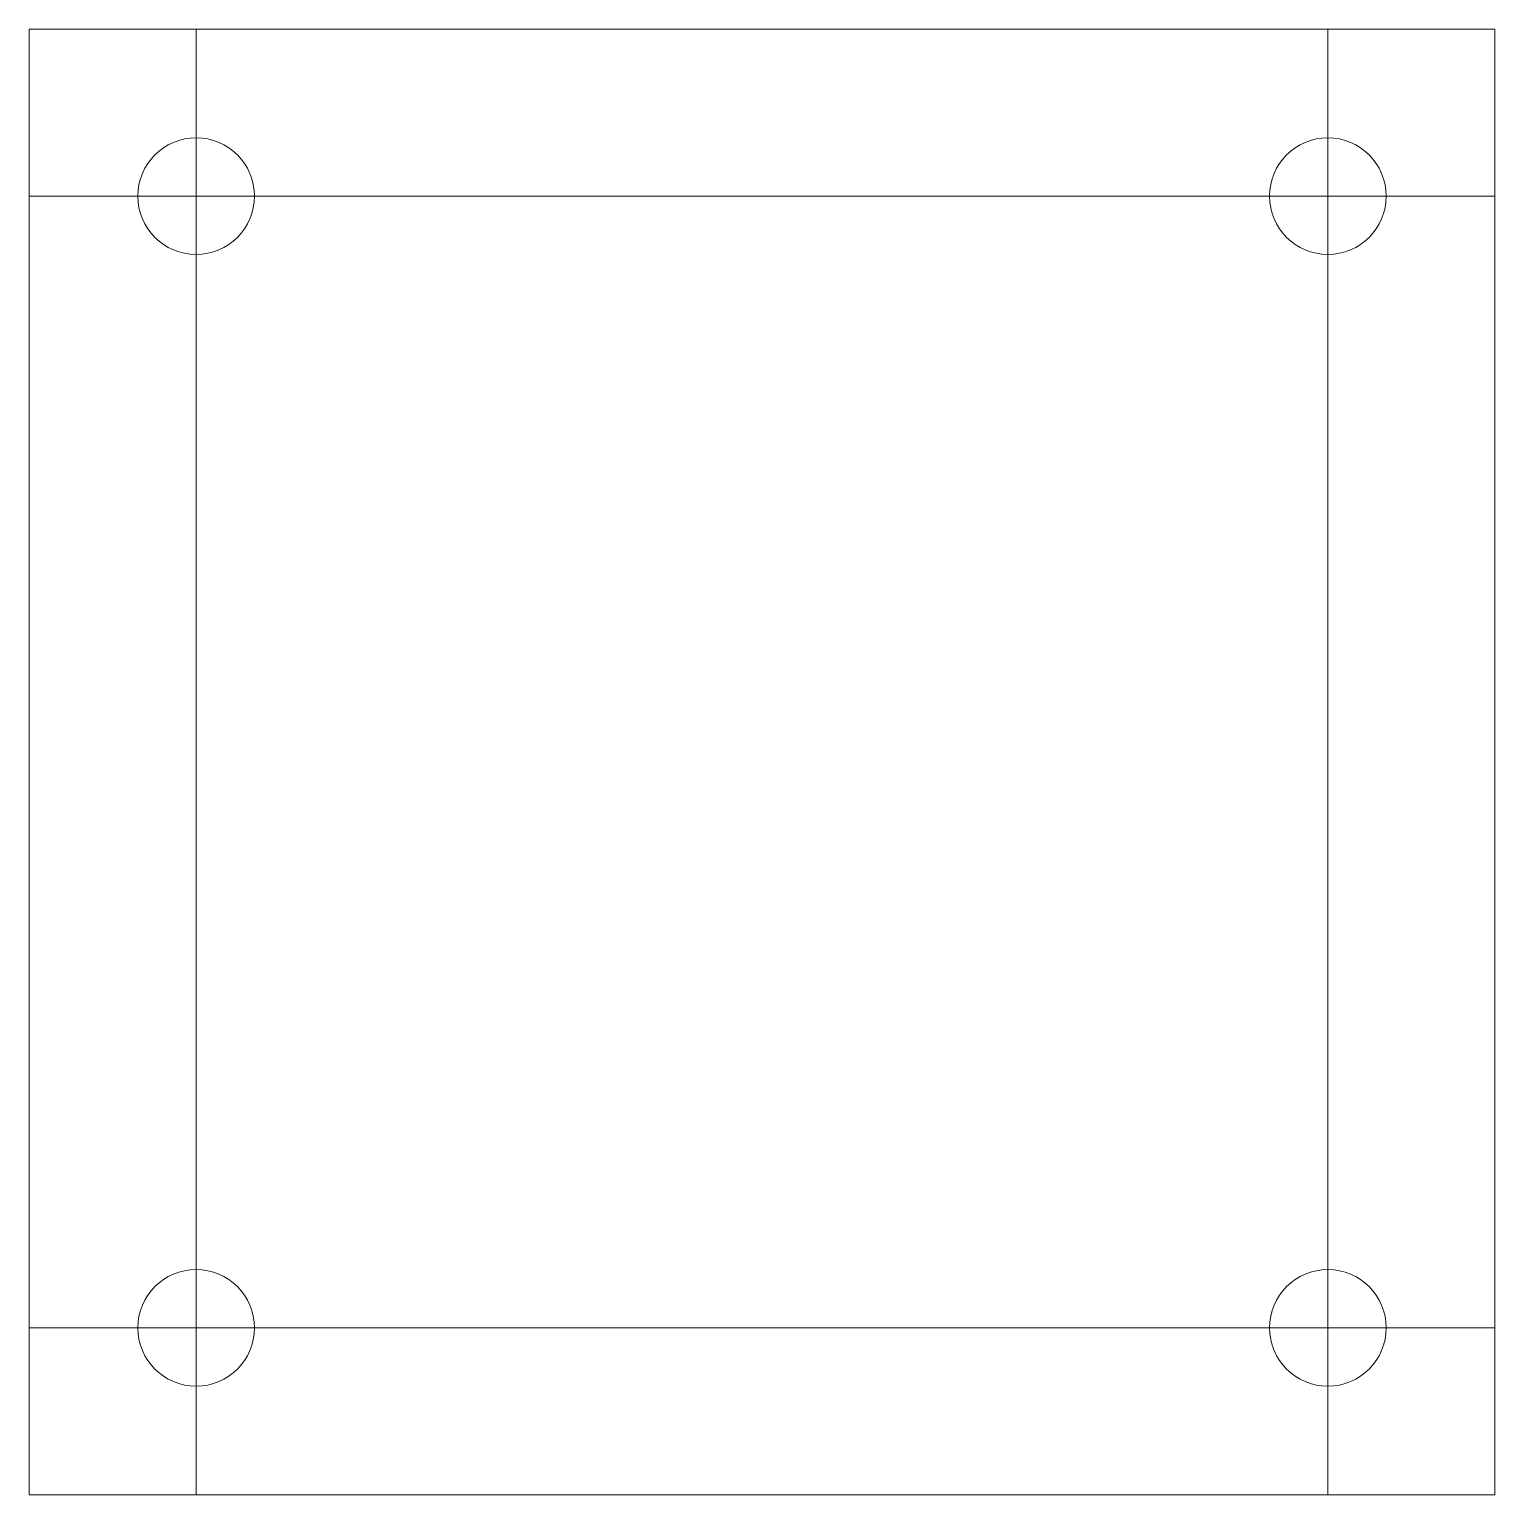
# Model space of a CAD drawing. Header units: inches. Extents: x -0.2 to 1.59, y -0.2 to 1.59.
import ezdxf

# ---------------------------------------------------------------- set-up
doc = ezdxf.new("R2010")
doc.units = ezdxf.units.IN
doc.layers.get('0').update_dxf_attribs({"linetype": 'CONTINUOUS', "lineweight": 0})

# ---------------------------------------------------------------- blocks, each defined once
blk = doc.blocks.new('Board')
for p, q in [((-0.20375, 1.58625), (-0.20375, -0.20375)), ((-0.20375, 1.58625), (1.58625, 1.58625)), ((0, 1.3825), (0, 1.58625)), ((1.3825, 1.3825), (1.3825, 1.58625)), ((1.58625, 1.58625), (1.58625, -0.20375)), ((0, 1.3825), (-0.20375, 1.3825)), ((1.3825, 1.3825), (0, 1.3825)), ((0, 1.3825), (0, 0)), ((1.3825, 0), (1.3825, 1.3825)), ((1.3825, 1.3825), (1.58625, 1.3825)), ((0, 0), (-0.20375, 0)), ((0, 0), (1.3825, 0)), ((1.3825, 0), (0, 0)), ((0, 0), (0, -0.20375)), ((1.3825, 0), (1.58625, 0)), ((1.3825, 0), (1.3825, -0.20375)), ((1.58625, -0.20375), (-0.20375, -0.20375))]:
    blk.add_line(p, q)
for centre in [(0, 1.3825), (1.3825, 1.3825), (0, 0), (1.3825, 0)]:
    blk.add_circle(centre, 0.07125)

msp = doc.modelspace()

# ---------------------------------------------------------------- block references
msp.add_blockref('Board', (0, 0))

doc.saveas('drawing.dxf')
